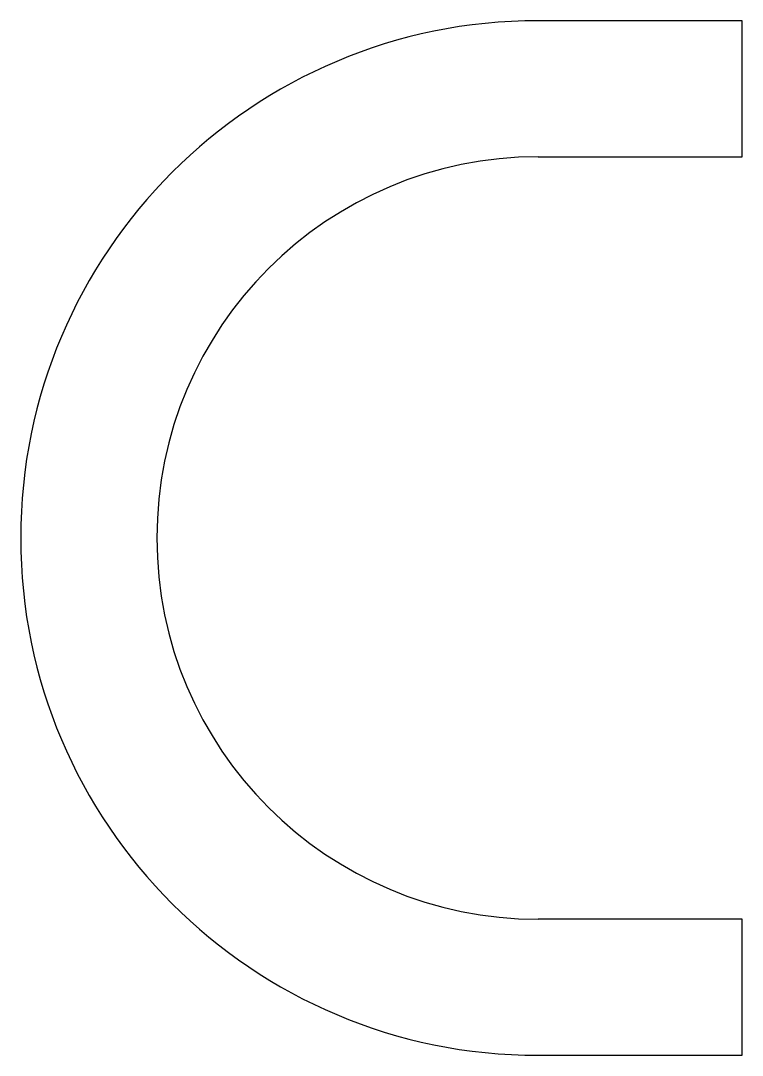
# Model space of a CAD drawing. Header units: metres. Extents: x 0 to 10.6, y 3 to 18.2.
import ezdxf

# ---------------------------------------------------------------- set-up
doc = ezdxf.new("R2010")
doc.units = ezdxf.units.M

msp = doc.modelspace()

# ---------------------------------------------------------------- linework, layer by layer
at = {"layer": 'PARAMETRIX'}
for p, q in [((10.6, 18.2), (7.6, 18.2)), ((10.6, 16.2), (10.6, 18.2)), ((7.6, 16.2), (10.6, 16.2)), ((10.6, 5), (7.6, 5)), ((10.6, 3), (10.6, 5)), ((7.6, 3), (10.6, 3))]:
    msp.add_line(p, q, dxfattribs=at)
for radius in [7.6, 5.6]:
    msp.add_arc((7.6, 10.6), radius, 90, 270, dxfattribs=at)

doc.saveas('drawing.dxf')
